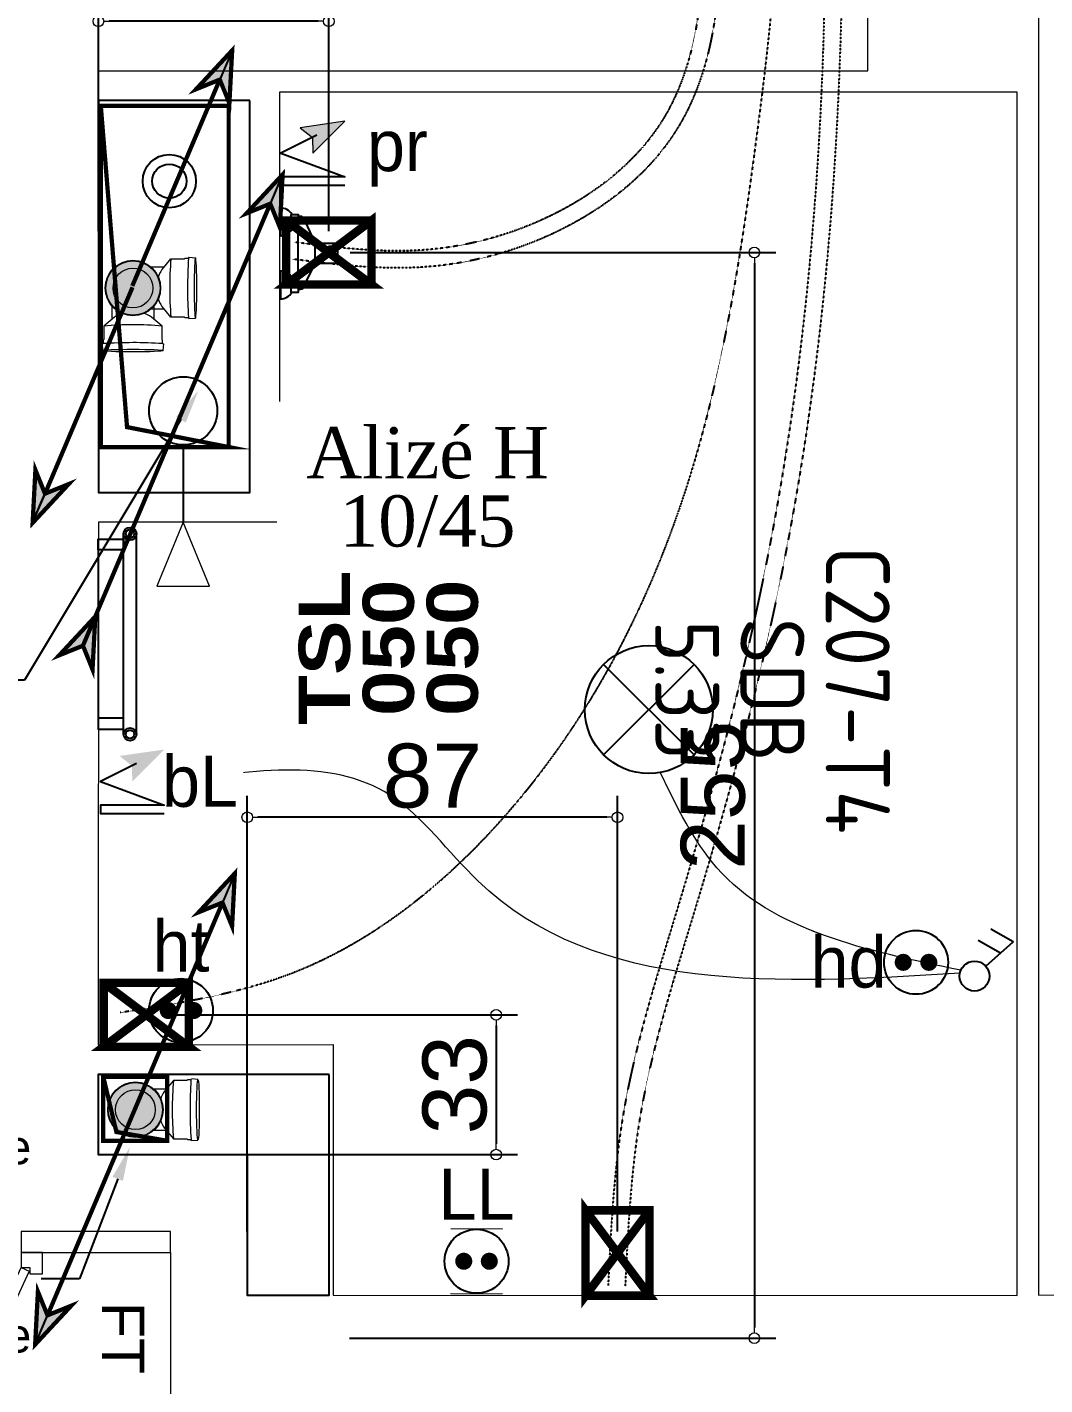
# Model space of a CAD drawing. Header units: millimetres. Extents: x 449410 to 506007, y -379864 to -318775.
# Drawn here: x 469263 to 471650, y -335463 to -332279 of the extents above; entities that cross this region are included whole.
import ezdxf
from ezdxf import colors
from ezdxf.entities.mleader import LeaderData, LeaderLine
from ezdxf.math import Vec2, Vec3

# ---------------------------------------------------------------- set-up
doc = ezdxf.new("R2010")
doc.units = ezdxf.units.MM
doc.set_wipeout_variables(frame=1)
doc.linetypes.add('prlm_ef', pattern=[0.165, 0.1, -0.065])
doc.linetypes.add('prlm_gaz', pattern=[36, 24, -3, 0, -3, 0, -3, 0, -3])
for name, color, linetype, lineweight in [('_GAZELEC-BOITE INCORPO', 36, 'Continuous', 18), ('_GAZELEC-RESERVATION', 1, 'Continuous', 18), ('_GAZELEC-RESERVATION 2', 132, 'Continuous', 18)]:
    doc.layers.add(name, color=color, linetype=linetype, lineweight=lineweight)
for name, color, linetype in [('_GAZELEC-EAU CHAUDE', 1, 'Continuous'), ('GAZ-EU FLECHE', 42, 'Continuous'), ('GAZ-FLECHE VMC', 93, 'Continuous'), ('prlm-CHAUFF', 30, 'Continuous'), ('prlm-CHAUFF-CONV', 20, 'Continuous'), ('prlm-EAU-CHU', 42, 'Continuous'), ('prlm-EAU-EF', 161, 'Continuous'), ('prlm-EAU-EUEV', 25, 'Continuous'), ('prlm-ELEC-CFO', 201, 'Continuous'), ('prlm-GAZ', 20, 'Continuous'), ('prlm-GT', 242, 'Continuous'), ('prlm-MOD', 64, 'Continuous'), ('prlm-TELECOM', 30, 'Continuous'), ('prlm-VMC', 93, 'Continuous')]:
    doc.layers.add(name, color=color, linetype=linetype)
doc.layers.add('prlm-xpoly', color=7, linetype='Continuous', plot=False)
doc.layers.add('prlm-ZEROPLOT', color=254, linetype='Continuous', plot=False)
doc.styles.add('Arial', font='arial.ttf')
doc.styles.add('Geneva', font='arial.ttf')
doc.styles.add('prlm-chauff-rad', font='ariblk.ttf', dxfattribs={"height": 12})
doc.styles.add('prlm-elec-cfo', font='comic.ttf', dxfattribs={"height": 12})
doc.styles.add('prlm-vmc', font='pala.ttf', dxfattribs={"height": 14})
doc.styles.add('prlm-xpoly', font='isocp.shx', dxfattribs={"height": 15})
doc.styles.get("Standard").update_dxf_attribs({"font": 'arial.ttf'})
doc.dimstyles.new('200', dxfattribs={"dimtxt": 150, "dimasz": 25, "dimexe": 50, "dimexo": 50, "dimgap": 20, "dimtad": 1, "dimdec": 0, "dimlfac": 0.1, "dimdsep": 46, "dimtxsty": 'Arial', "dimblk1": 'DOTBLANK', "dimblk2": 'DOTBLANK', "dimsah": 1, "dimcen": 25, "dimclrd": 5, "dimclre": 5, "dimadec": 0, "dimazin": 0, "dimtfac": 1, "dimtdec": 0, "dimtmove": 0, "dimatfit": 3, "dimldrblk": 'DOTBLANK', "dimfxl": 50, "dimtolj": 1, "dimtzin": 0, "dimarcsym": 0})

# ---------------------------------------------------------------- blocks, each defined once
blk = doc.blocks.new('xi.tsl-050-050')
at = {"layer": 'prlm-CHAUFF-CONV', "linetype": 'ByBlock', "lineweight": -2}
h = blk.add_hatch(color=0, dxfattribs=at)
edge = h.paths.add_edge_path()
edge.add_arc((-23.5, 7.5), 1.5, 0, 360)
edge = h.paths.add_edge_path(flags=17)
edge.add_arc((-23.5, 7.5), 1, 0, 360)
edge = h.paths.add_edge_path()
edge.add_arc((23.5, 7.5), 1.5, 0, 360)
edge = h.paths.add_edge_path(flags=17)
edge.add_arc((23.5, 7.5), 1, 0, 360)
at = {"layer": 'prlm-CHAUFF-CONV', "color": 0, "linetype": 'ByBlock', "lineweight": -2, "flags": 128}
for points in [[(23.5, 9), (-23.5, 9)], [(23.5, 6), (-23.5, 6)]]:
    blk.add_lwpolyline(points, dxfattribs=at)
at = {"layer": 'prlm-CHAUFF-CONV', "color": 0, "linetype": 'ByBlock', "lineweight": -2}
for points in [[(-19.73, 0), (-22.27, 0), (-22.27, 6), (-19.73, 6)], [(19.73, 0), (22.27, 0), (22.27, 6), (19.73, 6)]]:
    blk.add_lwpolyline(points, close=True, dxfattribs=at)
for centre, radius in [((-23.5, 7.5), 1.5), ((-23.5, 7.5), 1), ((23.5, 7.5), 1.5), ((23.5, 7.5), 1)]:
    blk.add_circle(centre, radius, dxfattribs=at)
at = {"layer": 'prlm-ZEROPLOT', "linetype": 'ByBlock', "lineweight": -2, "flags": 128}
blk.add_lwpolyline([(-21, 0), (21, 0)], dxfattribs=at)
blk = doc.blocks.new('xi.ft')
at = {"linetype": 'Continuous', "lineweight": 18}
for p, q in [((0, 0), (40, 0)), ((5, -30), (0, -30)), ((0, -30), (0, -35)), ((5, -33), (5, -30)), ((35, -33), (35, -30)), ((35, -30), (40, -30)), ((40, -35), (40, -30)), ((0, -35), (3.5, -35)), ((3.5, -35), (3.5, -33)), ((3.5, -33), (5, -33)), ((3.5, -35), (4.35, -33.19)), ((33.41, -48.95), (3.5, -35)), ((4.35, -33.19), (34.25, -47.13)), ((36.5, -33), (35, -33)), ((36.5, -35), (36.5, -33)), ((40, -35), (36.5, -35)), ((34.25, -47.13), (33.41, -48.95))]:
    blk.add_line(p, q, dxfattribs=at)
at = {"linetype": 'Continuous', "lineweight": 18, "flags": 128}
for points in [[(0, -35), (0, 0), (-5, 0), (-5, -35)], [(45, -35), (40, -35), (40, 0), (45, 0)]]:
    blk.add_lwpolyline(points, close=True, dxfattribs=at)
at = {"linetype": 'Continuous', "lineweight": 18}
blk.add_arc((3.5, -35), 33, 335, 0, dxfattribs=at)
at = {"insert": (19.99, -11.1), "char_height": 9.966, "width": 55.6525, "attachment_point": 5, "line_spacing_factor": 0.72537, "style": 'Geneva'}
blk.add_mtext('FT', dxfattribs=at)
blk = doc.blocks.new('xi.chu')
at = {"layer": 'prlm-EAU-EUEV', "linetype": 'ByBlock', "lineweight": 5}
blk.add_hatch(color=0, dxfattribs=at).paths.add_polyline_path([(6.5, 0, 1), (-6.5, 0, 1)])
at = {"layer": 'prlm-EAU-EUEV', "color": 0, "linetype": 'ByBlock', "lineweight": 5}
blk.add_circle((0, 0), 6.5, dxfattribs=at)
blk = doc.blocks.new('xi.cceu1')
at = {"layer": 'prlm-EAU-CHU', "color": 0, "lineweight": 13}
for p, q in [((-4.87, -7.27), (-4.87, -4.09)), ((4.87, -4.09), (4.87, -7.27)), ((-6.85, -8.92), (-6.85, -12.09)), ((-4.34, -6.83), (-6.84, -8.91)), ((6.84, -8.91), (4.34, -6.83)), ((6.85, -12.09), (6.85, -8.92)), ((-6.85, -12.09), (-6.97, -12.22)), ((-6.97, -12.22), (-6.97, -13.03)), ((6.97, -12.22), (6.85, -12.09)), ((6.97, -13.03), (6.97, -12.22)), ((-7.25, -13.12), (-6.97, -13.03)), ((-7.25, -13.12), (-7.11, -14.67)), ((6.94, -13.03), (7.25, -13.12)), ((7.11, -14.67), (7.25, -13.12))]:
    blk.add_line(p, q, dxfattribs=at)
for radius in [6.36, 4.67]:
    blk.add_circle((0, 0), radius, dxfattribs=at)
for centre, radius, start, end in [((-0.73, -11.68), 6.05, 106.1332, 126.5542), ((0.73, -11.68), 6.05, 53.4458, 73.8668), ((0, -87.18), 78.56, 84.9975, 95.0025), ((0.01, -119.65), 106.84, 86.281, 93.7477)]:
    blk.add_arc(centre, radius, start, end, dxfattribs=at)
blk.add_ellipse((0, -14.67), major_axis=(7.1, 0), ratio=0.043635, dxfattribs=at)
blk = doc.blocks.new('xi.be')
at = {"layer": 'prlm-VMC', "color": 0, "linetype": 'ByBlock', "lineweight": 5, "flags": 128}
blk.add_lwpolyline([(-6.17, -15), (6.17, -15), (0, 0)], close=True, dxfattribs=at)
at = {"layer": 'prlm-VMC', "color": 0, "linetype": 'ByBlock', "lineweight": 5}
blk.add_solid([(0, -1), (5.17, -14), (-5.17, -14), (0, -1)], dxfattribs=at)
blk = doc.blocks.new('xi.ventvert')
at = {"layer": 'prlm-CHAUFF', "ltscale": 50}
for radius in [6.25, 4]:
    blk.add_circle((0, 0), radius, dxfattribs=at)
blk = doc.blocks.new('xi.cceu2')
at = {"layer": 'prlm-EAU-CHU', "color": 0, "lineweight": 13}
for p, q in [((6.83, 4.34), (8.91, 6.84)), ((8.92, 6.85), (12.09, 6.85)), ((12.09, 6.85), (12.22, 6.97)), ((12.22, 6.97), (13.03, 6.97)), ((13.12, 7.25), (13.03, 6.97)), ((13.12, 7.25), (14.67, 7.11)), ((7.27, 4.87), (4.09, 4.87)), ((-4.87, -7.27), (-4.87, -4.09)), ((4.09, -4.87), (7.27, -4.87)), ((4.87, -4.09), (4.87, -7.27)), ((8.91, -6.84), (6.83, -4.34)), ((-6.85, -8.92), (-6.85, -12.09)), ((-4.34, -6.83), (-6.84, -8.91)), ((6.84, -8.91), (4.34, -6.83)), ((6.85, -12.09), (6.85, -8.92)), ((12.09, -6.85), (8.92, -6.85)), ((12.22, -6.97), (12.09, -6.85)), ((13.03, -6.97), (12.22, -6.97)), ((13.03, -6.94), (13.12, -7.25)), ((14.67, -7.11), (13.12, -7.25)), ((-6.85, -12.09), (-6.97, -12.22)), ((-6.97, -12.22), (-6.97, -13.03)), ((6.97, -12.22), (6.85, -12.09)), ((6.97, -13.03), (6.97, -12.22)), ((-7.25, -13.12), (-6.97, -13.03)), ((-7.25, -13.12), (-7.11, -14.67)), ((6.94, -13.03), (7.25, -13.12)), ((7.11, -14.67), (7.25, -13.12))]:
    blk.add_line(p, q, dxfattribs=at)
for radius in [6.36, 4.67]:
    blk.add_circle((0, 0), radius, dxfattribs=at)
for centre, radius, start, end in [((87.18, 0), 78.56, 174.9975, 185.0025), ((119.65, -0.01), 106.84, 176.2523, 183.719), ((11.68, 0.73), 6.05, 143.4458, 163.8668), ((11.68, -0.73), 6.05, 196.1332, 216.5542), ((-0.73, -11.68), 6.05, 106.1332, 126.5542), ((0.73, -11.68), 6.05, 53.4458, 73.8668), ((0, -87.18), 78.56, 84.9975, 95.0025), ((0.01, -119.65), 106.84, 86.281, 93.7477)]:
    blk.add_arc(centre, radius, start, end, dxfattribs=at)
at = {"layer": 'prlm-EAU-CHU', "color": 0, "lineweight": 13, "extrusion": (0, 0, -1)}
blk.add_ellipse((14.67, 0), major_axis=(0, -7.1), ratio=0.043635, dxfattribs=at)
at = {"layer": 'prlm-EAU-CHU', "color": 0, "lineweight": 13}
blk.add_ellipse((0, -14.67), major_axis=(7.1, 0), ratio=0.043635, dxfattribs=at)
blk = doc.blocks.new('xi.LLrob')
at = {"layer": 'prlm-EAU-EF', "color": 0}
blk.add_lwpolyline([(-6, 7.5), (6, 7.5), (-6, -7.5), (6, -7.5)], close=True, dxfattribs=at)
blk = doc.blocks.new('xi.LL')
at = {"color": 0, "lineweight": 5}
blk.add_wipeout([(-7.5, -7.5), (7.5, -7.5), (7.5, 7.5), (-7.5, 7.5)], dxfattribs=at).dxf.layer = 'prlm-ELEC-CFO'
at = {"layer": 'prlm-ELEC-CFO', "color": 0, "linetype": 'ByBlock', "lineweight": 5, "const_width": 2}
for points in [[(-4, 0, 1), (-2, 0, 1)], [(2, 0, 1), (4, 0, 1)]]:
    blk.add_lwpolyline(points, format="xyb", close=True, dxfattribs=at)
at = {"layer": 'prlm-ELEC-CFO', "color": 0, "linetype": 'ByBlock', "lineweight": -2}
blk.add_circle((0, 0), 7.5, dxfattribs=at)
blk = doc.blocks.new('xi.PCHT')
at = {"color": 0, "lineweight": 5}
blk.add_wipeout([(-7.5, -7.5), (7.5, -7.5), (7.5, 7.5), (-7.5, 7.5)], dxfattribs=at).dxf.layer = 'prlm-ELEC-CFO'
at = {"layer": 'prlm-ELEC-CFO', "color": 0, "linetype": 'ByBlock', "lineweight": 5, "const_width": 2}
for points in [[(-4, 0, 1), (-2, 0, 1)], [(2, 0, 1), (4, 0, 1)]]:
    blk.add_lwpolyline(points, format="xyb", close=True, dxfattribs=at)
at = {"layer": 'prlm-ELEC-CFO', "color": 0, "linetype": 'ByBlock', "lineweight": -2}
blk.add_circle((0, 0), 7.5, dxfattribs=at)
blk = doc.blocks.new('xi.PCHD')
at = {"color": 0, "lineweight": 5}
blk.add_wipeout([(-7.5, -7.5), (7.5, -7.5), (7.5, 7.5), (-7.5, 7.5)], dxfattribs=at).dxf.layer = 'prlm-ELEC-CFO'
at = {"layer": 'prlm-ELEC-CFO', "color": 0, "linetype": 'ByBlock', "lineweight": 5, "const_width": 2}
for points in [[(-4, 0, 1), (-2, 0, 1)], [(2, 0, 1), (4, 0, 1)]]:
    blk.add_lwpolyline(points, format="xyb", close=True, dxfattribs=at)
at = {"layer": 'prlm-ELEC-CFO', "color": 0, "linetype": 'ByBlock', "lineweight": -2}
blk.add_circle((0, 0), 7.5, dxfattribs=at)
blk = doc.blocks.new('xi.PR')
at = {"layer": 'prlm-ELEC-CFO', "lineweight": 5}
blk.add_hatch(color=0, dxfattribs=at).paths.add_polyline_path([(-3, 6), (-0.1, 3.7), (0, 0), (7.5, 7.5)])
at = {"layer": 'prlm-ELEC-CFO', "color": 0, "lineweight": 5, "flags": 128}
blk.add_lwpolyline([(-3, 6), (-0.1, 3.7), (0, 0), (7.5, 7.5)], close=True, dxfattribs=at)
at = {"layer": 'prlm-ELEC-CFO', "color": 0}
blk.add_lwpolyline([(0.95, 4.23), (-7.5, 0), (7.5, -5.5), (-7.5, -5.5), (-7.5, -7.5), (7.5, -7.5)], dxfattribs=at)
blk = doc.blocks.new('xi.DA')
at = {"layer": 'prlm-ELEC-CFO', "color": 0}
for points in [[(0.61, -1.67), (7.04, 4.05), (1.81, 7.01)], [(4.05, 1.39), (-1.17, 4.34)]]:
    blk.add_lwpolyline(points, dxfattribs=at)
blk.add_circle((-2, -4), 3.5, dxfattribs=at)
blk = doc.blocks.new('xi.PTCE')
at = {"layer": 'prlm-ELEC-CFO', "color": 0}
for points in [[(-10.61, 10.61), (10.61, -10.61)], [(10.61, 10.61), (-10.61, -10.61)]]:
    blk.add_lwpolyline(points, dxfattribs=at)
at = {"layer": 'prlm-ELEC-CFO', "color": 0, "linetype": 'ByBlock'}
blk.add_circle((0, 0), 15, dxfattribs=at)
blk = doc.blocks.new('xi.BL')
at = {"color": 0, "lineweight": 5}
blk.add_wipeout([(-7.5, -7.5), (7.5, -7.5), (7.5, 7.5), (-7.5, 7.5)], dxfattribs=at).dxf.layer = 'prlm-ELEC-CFO'
at = {"layer": 'prlm-ELEC-CFO', "lineweight": 5}
blk.add_hatch(color=0, dxfattribs=at).paths.add_polyline_path([(-3, 6), (-0.1, 3.7), (0, 0), (7.5, 7.5)])
at = {"layer": 'prlm-ELEC-CFO', "color": 0}
blk.add_lwpolyline([(0.95, 4.23), (-7.5, 0), (7.5, -5.5), (-7.5, -5.5), (-7.5, -7.5), (7.5, -7.5)], dxfattribs=at)
blk = doc.blocks.new('xi.dchrob')
at = {"layer": 'prlm-MOD', "color": 161}
for p, q in [((8.16, -2.3), (8.16, 2.3)), ((13.38, 1.16), (13.38, -1.16))]:
    blk.add_line(p, q, dxfattribs=at)
for points in [[(0, 10.66), (0, 4.16)], [(5.77, 7.56), (8.16, 2.38)], [(4.19, -5.66), (4.19, 5.66)], [(5.77, -7.26), (8.16, -2.37)], [(0, -4.16), (0, -10.66)]]:
    blk.add_lwpolyline(points, dxfattribs=at)
for points in [[(2.5, 9.16), (4.19, 9.16), (4.19, 5.66), (2.5, 5.66)], [(13.38, -2.37), (8.16, -2.37), (8.16, 2.38), (13.38, 2.38)], [(2.5, -5.66), (4.19, -5.66), (4.19, -9.16), (2.5, -9.16)]]:
    blk.add_lwpolyline(points, close=True, dxfattribs=at)
for centre, radius, start, end in [((0, 7.41), 3.25, 32.579, 90), ((4.65, 7.56), 1.13, 0, 114.0743), ((0, 7.41), 3.25, 270, 327.421), ((0, -7.41), 3.25, 32.579, 90), ((0, -7.41), 3.25, 270, 327.421), ((4.65, -7.26), 1.13, 245.9257, 360)]:
    blk.add_arc(centre, radius, start, end, dxfattribs=at)
blk = doc.blocks.new('FLECHE1')
h = blk.add_hatch(color=256)
h.dxf.hatch_style = 1
h.paths.add_polyline_path([(495907.1, -370439.6), (495913.6, -370315.5), (495936.1, -370371.1), (495991.7, -370348.6)])
for p, q in [((495907.1, -370439.6), (496141.3, -369887.2)), ((495913.6, -370315.5), (495907.1, -370439.6)), ((495913.6, -370315.5), (495907.1, -370439.6)), ((495936.1, -370371.1), (495913.6, -370315.5)), ((495936.1, -370371.1), (495913.6, -370315.5)), ((495991.7, -370348.6), (495907.1, -370439.6)), ((495907.1, -370439.6), (495991.7, -370348.6)), ((495936.1, -370371.1), (495991.7, -370348.6)), ((495991.7, -370348.6), (495936.1, -370371.1)), ((495907.1, -370439.6), (495936.1, -370371.1))]:
    blk.add_line(p, q)
at = {"const_width": 10}
for points in [[(495936.1, -370371.1), (496141.3, -369887.2)], [(495907.1, -370439.6), (495913.6, -370315.5), (495936.1, -370371.1), (495991.7, -370348.6), (495907.1, -370439.6)]]:
    blk.add_lwpolyline(points, dxfattribs=at)
blk = doc.blocks.new('FLECHE2')
h = blk.add_hatch(color=256)
h.dxf.hatch_style = 1
h.paths.add_polyline_path([(496271.9, -370023.3), (496278.4, -369899.2), (496300.9, -369954.8), (496356.5, -369932.3)])
at = {"const_width": 10}
for points in [[(496066.7, -370507.2), (496300.9, -369954.8), (496356.5, -369932.3), (496271.9, -370023.3), (496300.9, -369954.8), (496278.4, -369899.2), (496271.9, -370023.3), (496356.5, -369932.3), (496300.9, -369954.8), (496278.4, -369899.2), (496271.9, -370023.3)], [(496271.9, -370023.3), (496278.4, -369899.2), (496300.9, -369954.8), (496356.5, -369932.3), (496271.9, -370023.3)]]:
    blk.add_lwpolyline(points, dxfattribs=at)
blk = doc.blocks.new('_DOTBLANK')
at = {"color": 0, "linetype": 'ByBlock'}
blk.add_line((-0.5, 0), (-1, 0), dxfattribs=at)
blk.add_circle((0, 0), 0.5, dxfattribs=at)
blk = doc.blocks.new('*D159')
at = {"layer": '_GAZELEC-BOITE INCORPO', "color": 5, "lineweight": -2, "transparency": 16777216}
for p, q in [((469779.3, -335103.4), (469779.3, -334081.7)), ((470647.8, -335103.4), (470647.8, -334081.7)), ((470622.8, -334131.7), (469804.3, -334131.7))]:
    blk.add_line(p, q, dxfattribs=at)
at = {"layer": '_GAZELEC-BOITE INCORPO', "color": 5, "lineweight": -2, "transparency": 16777216, "xscale": 25, "yscale": 25, "zscale": 25, "rotation": 180}
blk.add_blockref('_DOTBLANK', (469779.3, -334131.7), dxfattribs=at)
at = {"layer": '_GAZELEC-BOITE INCORPO', "color": 5, "lineweight": -2, "transparency": 16777216, "xscale": 25, "yscale": 25, "zscale": 25}
blk.add_blockref('_DOTBLANK', (470647.8, -334131.7), dxfattribs=at)
at = {"layer": '_GAZELEC-BOITE INCORPO', "color": 0, "transparency": 16777216, "insert": (470213.6, -334035.1), "char_height": 150, "attachment_point": 5, "style": 'Arial'}
blk.add_mtext('\\A1;87', dxfattribs=at)
blk = doc.blocks.new('*D160')
at = {"layer": '_GAZELEC-BOITE INCORPO', "color": 5, "lineweight": -2, "transparency": 16777216}
for p, q in [((469592.3, -334594.9), (470413.1, -334594.9)), ((470363.1, -334619.9), (470363.1, -334897.7)), ((469592.3, -334922.7), (470413.1, -334922.7))]:
    blk.add_line(p, q, dxfattribs=at)
at = {"layer": '_GAZELEC-BOITE INCORPO', "color": 5, "lineweight": -2, "transparency": 16777216, "xscale": 25, "yscale": 25, "zscale": 25}
for p, rotation in [((470363.1, -334594.9), 90), ((470363.1, -334922.7), 270)]:
    blk.add_blockref('_DOTBLANK', p, dxfattribs=dict(at, rotation=rotation))
at = {"layer": '_GAZELEC-BOITE INCORPO', "color": 0, "transparency": 16777216, "insert": (470266.4, -334758.8), "char_height": 150, "attachment_point": 5, "rotation": 90, "style": 'Arial'}
blk.add_mtext('\\A1;33', dxfattribs=at)
blk = doc.blocks.new('*D161')
at = {"layer": '_GAZELEC-BOITE INCORPO', "color": 5, "lineweight": -2, "transparency": 16777216}
for p, q in [((470020.7, -332807.5), (471018.9, -332807.5)), ((470968.9, -332832.5), (470968.9, -335328.1)), ((470019.5, -335353.1), (471018.9, -335353.1))]:
    blk.add_line(p, q, dxfattribs=at)
at = {"layer": '_GAZELEC-BOITE INCORPO', "color": 5, "lineweight": -2, "transparency": 16777216, "xscale": 25, "yscale": 25, "zscale": 25}
for p, rotation in [((470968.9, -332807.5), 90), ((470968.9, -335353.1), 270)]:
    blk.add_blockref('_DOTBLANK', p, dxfattribs=dict(at, rotation=rotation))
at = {"layer": '_GAZELEC-BOITE INCORPO', "color": 0, "transparency": 16777216, "insert": (470872.3, -334080.3), "char_height": 150, "attachment_point": 5, "rotation": 90, "style": 'Arial'}
blk.add_mtext('\\A1;255', dxfattribs=at)
blk = doc.blocks.new('*D162')
at = {"layer": '_GAZELEC-BOITE INCORPO', "color": 5, "lineweight": -2, "transparency": 16777216}
for p, q in [((469430.1, -332757.5), (469430.1, -332215.3)), ((469970.7, -332757.5), (469970.7, -332215.3)), ((469945.7, -332265.3), (469455.1, -332265.3))]:
    blk.add_line(p, q, dxfattribs=at)
at = {"layer": '_GAZELEC-BOITE INCORPO', "color": 5, "lineweight": -2, "transparency": 16777216, "xscale": 25, "yscale": 25, "zscale": 25, "rotation": 180}
blk.add_blockref('_DOTBLANK', (469430.1, -332265.3), dxfattribs=at)
at = {"layer": '_GAZELEC-BOITE INCORPO', "color": 5, "lineweight": -2, "transparency": 16777216, "xscale": 25, "yscale": 25, "zscale": 25}
blk.add_blockref('_DOTBLANK', (469970.7, -332265.3), dxfattribs=at)
at = {"layer": '_GAZELEC-BOITE INCORPO', "color": 0, "transparency": 16777216, "insert": (469700.4, -332169), "char_height": 150, "attachment_point": 5, "style": 'Arial'}
blk.add_mtext('\\A1;54', dxfattribs=at)

msp = doc.modelspace()

# ---------------------------------------------------------------- linework, layer by layer
at = {"layer": '_GAZELEC-BOITE INCORPO', "const_width": 20}
for points in [[(470070.699, -332782.45), (470070.695, -332732.45), (469870.702, -332732.465), (469870.707, -332882.465), (470070.707, -332882.45), (470070.695, -332732.45), (469870.707, -332882.465), (470070.707, -332882.443), (469870.702, -332732.465)], [(470672.838, -335253.353), (470722.838, -335253.346), (470722.81, -335053.352), (470572.81, -335053.367), (470572.838, -335253.367), (470722.838, -335253.346), (470572.81, -335053.367), (470572.844, -335253.367), (470722.81, -335053.352)]]:
    msp.add_lwpolyline(points, dxfattribs=at)
at = {"layer": '_GAZELEC-RESERVATION 2', "const_width": 10}
for points in [[(469435.757, -332963.588), (469435.757, -333263.588), (469735.757, -333263.588), (469735.757, -332463.588), (469435.757, -332463.588), (469435.757, -333263.588), (469735.757, -333263.588), (469497.332, -333216.825), (469435.757, -332463.588)], [(469591.623, -334740.306), (469516.623, -334740.306), (469441.623, -334740.306), (469441.623, -334890.306), (469591.623, -334890.306), (469591.623, -334740.306), (469441.623, -334740.306), (469472.369, -334869.697), (469591.623, -334890.306)]]:
    msp.add_lwpolyline(points, dxfattribs=at)
at = {"layer": 'prlm-GT'}
for points in [[(469785.088, -332451.225), (469430.146, -332451.225), (469430.146, -333370.055), (469785.088, -333370.055)], [(469971.285, -334734.611), (469429.278, -334734.614), (469429.278, -334922.691), (469779.288, -334922.691), (469779.288, -335252.695), (469971.285, -335252.696)]]:
    msp.add_lwpolyline(points, close=True, dxfattribs=at)
at = {"layer": 'prlm-VMC', "ltscale": 50}
msp.add_lwpolyline([(469629.121, -333258.594), (469629.12, -333440.043)], dxfattribs=at)
at = {"layer": 'prlm-VMC'}
msp.add_circle((469629.121, -333178.594), 80, dxfattribs=at)
at = {"layer": 'prlm-xpoly', "lineweight": 0}
for points in [[(471235, -332381.134), (471235.153, -331711.413), (471635.15, -331711.189), (471635.415, -335252.696), (472835.091, -335251.699), (472834.767, -330082.912), (472080.202, -330082.959), (472079.477, -328215.011), (470873.221, -328215.086), (470873.078, -330086.253), (469429.279, -330086.252), (469430.728, -332381.247)], [(469855.087, -332431.22), (469855.15, -333440.028), (469430.151, -333440.055), (469429.279, -334665.016), (469980.777, -334664.61), (469980.814, -335252.696), (471585.415, -335253.352), (471585.366, -332431.111)]]:
    msp.add_lwpolyline(points, close=True, dxfattribs=at)

# ---------------------------------------------------------------- block references
at = {"layer": 'GAZ-EU FLECHE', "rotation": 180}
msp.add_blockref('FLECHE1', (965651.011, -702773.08), dxfattribs=at)
at = {"layer": 'GAZ-EU FLECHE'}
for p in [(-26631.206, 36998.171), (-26625.34, 35071.453)]:
    msp.add_blockref('FLECHE1', p, dxfattribs=at)
at = {"layer": 'GAZ-FLECHE VMC', "rotation": 180}
msp.add_blockref('FLECHE2', (965694.783, -703684.161), dxfattribs=at)
at = {"layer": 'prlm-CHAUFF', "ltscale": 50, "xscale": 10, "yscale": 10, "zscale": 10}
msp.add_blockref('xi.ventvert', (469596.52, -332640.001), dxfattribs=at)
at = {"layer": 'prlm-CHAUFF-CONV', "xscale": 10, "yscale": 10, "zscale": 10, "rotation": 269.9999933319544}
msp.add_blockref('xi.tsl-050-050', (469429.279, -333702.115), dxfattribs=at)
at = {"layer": 'prlm-EAU-CHU', "xscale": 10, "yscale": 10, "zscale": 10}
msp.add_blockref('xi.cceu2', (469511.114, -332890.671), dxfattribs=at)
at = {"layer": 'prlm-EAU-CHU', "xscale": 10, "yscale": 10, "zscale": 10, "rotation": 90.00000000000034}
msp.add_blockref('xi.cceu1', (469516.981, -334817.389), dxfattribs=at)
at = {"layer": 'prlm-EAU-EF', "xscale": 10, "yscale": 10, "zscale": 10}
msp.add_blockref('xi.LLrob', (470317.148, -335172.833), dxfattribs=at)
at = {"layer": 'prlm-EAU-EUEV', "xscale": 10, "yscale": 10, "zscale": 10, "rotation": 89.9999999999998}
msp.add_blockref('xi.chu', (469511.114, -332890.671), dxfattribs=at)
at = {"layer": 'prlm-EAU-EUEV', "ltscale": 50, "xscale": 10, "yscale": 10, "zscale": 10}
msp.add_blockref('xi.chu', (469516.981, -334817.389), dxfattribs=at)
at = {"layer": 'prlm-ELEC-CFO', "xscale": 10, "yscale": 10, "zscale": 10}
for name, p in [('xi.PR', (469933.269, -332574.734)), ('xi.PTCE', (470721.408, -333879.261))]:
    msp.add_blockref(name, p, dxfattribs=at)
at = {"layer": 'prlm-MOD', "xscale": 10, "yscale": 10, "zscale": 10}
msp.add_blockref('xi.dchrob', (469856.928, -332809.527), dxfattribs=at)
at = {"layer": 'prlm-TELECOM', "xscale": 10, "yscale": 10, "zscale": 10}
for rotation in [269.9999999999059, 269.9999999999058, 269.9999999999058]:
    msp.add_blockref('xi.ft', (469599.305, -335152.682), dxfattribs=dict(at, rotation=rotation))
at = {"layer": 'prlm-VMC', "ltscale": 50, "xscale": 10, "yscale": 10, "zscale": 10, "rotation": 359.9999933324788}
msp.add_blockref('xi.be', (469629.12, -333440.043), dxfattribs=at)

# ---------------------------------------------------------------- texts
at = {"layer": 'prlm-xpoly', "lineweight": 20, "insert": (471011.204, -333833.389), "char_height": 150, "attachment_point": 5, "rotation": 269.999993, "line_spacing_factor": 0.8, "style": 'prlm-xpoly'}
msp.add_mtext('C207-T4\\PSDB\\P5.33', dxfattribs=at)

# ---------------------------------------------------------------- dimensions: what is measured, and where the dimension line sits
at = {"layer": '_GAZELEC-BOITE INCORPO'}
dim = msp.add_linear_dim(base=(469430.146, -332265.326), p1=(469970.701, -332807.457), p2=(469430.146, -332807.457), dimstyle='200', dxfattribs=at)
dim.commit()
dim.dimension.update_dxf_attribs({"geometry": '*D162', "text_midpoint": (469700.424, -332169.047)})

# ---------------------------------------------------------------- next in the draw order: texts
at = {"layer": 'prlm-CHAUFF-CONV', "lineweight": 20, "insert": (470111.044, -333734.326), "char_height": 120, "width": 328.23602, "attachment_point": 5, "rotation": 89.999993, "line_spacing_factor": 0.75, "style": 'prlm-chauff-rad', "bg_fill": 3, "box_fill_scale": 1.1, "bg_fill_color": 256, "bg_fill_transparency": 0}
msp.add_mtext('TSL\\P050\\P050', dxfattribs=at)
at = {"layer": 'prlm-EAU-EF', "lineweight": 20, "insert": (470317.213, -335015.37), "char_height": 120, "attachment_point": 5, "line_spacing_factor": 0.8, "style": 'prlm-elec-cfo', "bg_fill": 3, "box_fill_scale": 1.1, "bg_fill_color": 256, "bg_fill_transparency": 0}
msp.add_mtext('LL', dxfattribs=at)
at = {"layer": 'prlm-ELEC-CFO', "lineweight": 20, "char_height": 120, "attachment_point": 5, "line_spacing_factor": 0.8, "style": 'prlm-elec-cfo', "bg_fill": 3, "box_fill_scale": 1.1, "bg_fill_color": 256, "bg_fill_transparency": 0}
for s, insert in [('pr', (470131.338, -332574.734)), ('ht', (469623.795, -334434.112)), ('hd', (471189.752, -334471.889))]:
    msp.add_mtext(s, dxfattribs=dict(at, insert=insert))

# ---------------------------------------------------------------- next in the draw order: linework, layer by layer
at = {"layer": '_GAZELEC-EAU CHAUDE', "linetype": 'prlm_ef'}
msp.add_open_spline([(470047.695, -328447.996), (470046.125, -328501.597), (470044.564, -328554.967), (470043.307, -328660.968), (470043.612, -328713.598), (470046.21, -328777.054), (470046.761, -328788.368), (470047.98, -328809.65), (470048.628, -328819.629), (470050.075, -328839.574), (470050.874, -328849.538), (470053.49, -328879.404), (470055.527, -328899.281), (470062.48, -328958.814), (470068.237, -328998.376), (470090.169, -329126.109), (470110.422, -329213.84), (470158.747, -329388.518), (470186.819, -329475.464), (470248.371, -329648.865), (470281.85, -329735.318), (470351.768, -329908.026), (470388.206, -329994.28), (470461.568, -330166.903), (470498.493, -330253.272), (470570.338, -330426.462), (470605.258, -330513.282), (470670.581, -330687.735), (470700.985, -330775.367), (470737.342, -330894.734), (470746.388, -330925.952), (470761.531, -330981.395), (470767.83, -331005.588), (470777.888, -331046.391), (470781.82, -331062.973), (470789.987, -331098.921), (470794.162, -331118.283), (470802.098, -331157.048), (470805.862, -331176.455), (470816.586, -331234.768), (470822.98, -331273.767), (470840.767, -331394.56), (470850.077, -331476.969), (470865.635, -331644.545), (470871.883, -331729.712), (470878.248, -331824.062), (470878.732, -331831.278), (470879.691, -331845.754), (470880.166, -331853.011), (470881.568, -331874.832), (470882.47, -331889.447), (470884.992, -331933.439), (470886.429, -331962.961), (470888.695, -332033.076), (470889.104, -332073.711), (470886.867, -332154.441), (470884.221, -332194.538), (470875.556, -332265.331), (470870.344, -332296.26), (470856.464, -332356.947), (470847.795, -332386.706), (470828.372, -332438.955), (470818.352, -332461.73), (470801.796, -332493.391), (470796.508, -332502.827), (470785.467, -332521.191), (470779.728, -332530.127), (470768.417, -332546.594), (470762.927, -332554.143), (470751.547, -332568.969), (470745.655, -332576.247), (470727.413, -332597.675), (470714.494, -332611.416), (470677.973, -332646.878), (470653.14, -332667.576), (470600.51, -332705.73), (470572.713, -332723.187), (470514.927, -332754.748), (470484.937, -332768.853), (470423.513, -332793.568), (470392.078, -332804.178), (470328.492, -332821.73), (470296.342, -332828.673), (470252.751, -332835.462), (470241.309, -332836.998), (470224.069, -332838.939), (470218.259, -332839.528), (470206.67, -332840.577), (470200.888, -332841.037), (470183.584, -332842.238), (470172.099, -332842.797), (470137.801, -332843.831), (470115.144, -332843.663), (470060.317, -332841.698), (470028.357, -332839.216), (469965.116, -332832.878), (469933.835, -332829.022), (469896.84, -332824.329), (469890.872, -332823.568), (469884.913, -332822.807)], degree=3, knots=[0, 0, 0, 0, 160.12445809, 160.12445809, 320.24891617, 320.24891617, 355.08291642, 355.08291642, 385.92230895, 385.92230895, 416.76170149, 416.76170149, 478.44048656, 478.44048656, 601.79805671, 601.79805671, 877.84965761, 877.84965761, 1153.9012585, 1153.9012585, 1429.9528594, 1429.9528594, 1706.00446029, 1706.00446029, 1982.05606118, 1982.05606118, 2258.10766208, 2258.10766208, 2534.15926297, 2534.15926297, 2631.60835666, 2631.60835666, 2706.78194851, 2706.78194851, 2758.12173309, 2758.12173309, 2817.90673391, 2817.90673391, 2877.69173474, 2877.69173474, 2997.26173639, 2997.26173639, 3246.27864687, 3246.27864687, 3495.29555736, 3495.29555736, 3515.8711878, 3515.8711878, 3536.44681824, 3536.44681824, 3577.59807911, 3577.59807911, 3659.90060087, 3659.90060087, 3772.74470374, 3772.74470374, 3885.5888066, 3885.5888066, 3975.13713366, 3975.13713366, 4064.68546071, 4064.68546071, 4136.78110831, 4136.78110831, 4167.97718, 4167.97718, 4198.4147089, 4198.4147089, 4225.0052009, 4225.0052009, 4251.59569291, 4251.59569291, 4304.77667693, 4304.77667693, 4394.59387756, 4394.59387756, 4484.4110782, 4484.4110782, 4574.22827883, 4574.22827883, 4664.04547947, 4664.04547947, 4753.8626801, 4753.8626801, 4785.83069364, 4785.83069364, 4802.09818589, 4802.09818589, 4818.36567814, 4818.36567814, 4850.90066264, 4850.90066264, 4915.97063165, 4915.97063165, 5009.72395739, 5009.72395739, 5103.47728313, 5103.47728313, 5121.54652749, 5121.54652749, 5121.54652749, 5121.54652749], dxfattribs=at)
at = {"layer": 'prlm-EAU-EF', "linetype": 'prlm_ef'}
msp.add_spline([(470007.712, -328446.825), (470007.712, -328806.04), (470747.633, -331093.066), (470838.241, -331825.321), (470739.98, -332517.343), (470219.285, -332799.2), (469889.975, -332783.129)], degree=3, dxfattribs=at)

# ---------------------------------------------------------------- next in the draw order: block references
at = {"layer": 'prlm-ELEC-CFO', "xscale": 10, "yscale": 10, "zscale": 10}
for name, p in [('xi.PCHD', (471348.073, -334471.886)), ('xi.PCHT', (469623.906, -334584.873))]:
    msp.add_blockref(name, p, dxfattribs=at)

# ---------------------------------------------------------------- next in the draw order: texts
at = {"layer": 'prlm-ELEC-CFO', "lineweight": 20, "insert": (470317.213, -335015.37), "char_height": 120, "attachment_point": 5, "line_spacing_factor": 0.8, "style": 'prlm-elec-cfo', "bg_fill": 3, "box_fill_scale": 1.1, "bg_fill_color": 256, "bg_fill_transparency": 0}
msp.add_mtext('LL', dxfattribs=at)
at = {"layer": 'prlm-VMC', "ltscale": 25, "insert": (470202.234, -333357.748), "char_height": 120, "width": 586.14744, "attachment_point": 5, "line_spacing_factor": 0.8, "style": 'prlm-vmc', "bg_fill": 2}
msp.add_mtext('Alizé H 10/45', dxfattribs=at)

# ---------------------------------------------------------------- next in the draw order: linework, layer by layer
at = {"layer": '_GAZELEC-BOITE INCORPO', "const_width": 20}
msp.add_lwpolyline([(469642.293, -334569.873), (469642.289, -334519.873), (469442.295, -334519.888), (469442.301, -334669.888), (469642.301, -334669.873), (469642.289, -334519.873), (469442.301, -334669.888), (469642.301, -334669.866), (469442.295, -334519.888)], dxfattribs=at)
at = {"layer": 'prlm-ELEC-CFO', "lineweight": 13}
for points in [[(471451.026, -334497.516), (470320.549, -334280.899), (470114.011, -334079.632), (469584.718, -334054.341)], [(471453.136, -334490.539), (470880.785, -334249.934), (470748.188, -334026.851)]]:
    msp.add_spline(points, degree=3, dxfattribs=at)

# ---------------------------------------------------------------- next in the draw order: block references
at = {"layer": 'GAZ-EU FLECHE', "rotation": 180}
msp.add_blockref('FLECHE1', (965657.282, -704702.894), dxfattribs=at)
at = {"layer": 'GAZ-FLECHE VMC', "rotation": 180}
msp.add_blockref('FLECHE1', (965769.422, -703064.098), dxfattribs=at)
at = {"layer": 'prlm-ELEC-CFO', "xscale": 10, "yscale": 10, "zscale": 10}
for name, p in [('xi.DA', (471505.401, -334464.103)), ('xi.LL', (470317.148, -335172.833))]:
    msp.add_blockref(name, p, dxfattribs=at)

# ---------------------------------------------------------------- next in the draw order: dimensions: what is measured, and where the dimension line sits
at = {"layer": '_GAZELEC-BOITE INCORPO'}
dim = msp.add_linear_dim(base=(470363.063, -334922.691), p1=(469542.295, -334594.88), p2=(469542.295, -334922.691), angle=90, dimstyle='200', dxfattribs=at)
dim.commit()
dim.dimension.update_dxf_attribs({"geometry": '*D160', "text_midpoint": (470266.426, -334758.786)})

# ---------------------------------------------------------------- next in the draw order: leaders
at = {"layer": '_GAZELEC-RESERVATION', "color": 6}
ml = msp.add_multileader_mtext('Standard', dxfattribs=at)
ml.set_content('résa n°19\\P200x200 en dalle haute', color=6)
ml.set_leader_properties()
ml.build(insert=Vec2(0, 0))
ml.multileader.update_dxf_attribs({"has_text_frame": 1, "arrow_head_size": 80, "scale": 20})
ctx = ml.context
ctx.base_point, ctx.scale, ctx.char_height, ctx.arrow_head_size, ctx.landing_gap_size, ctx.plane_origin = Vec3(468070.845, -334772.781), 20, 80, 80, 40, Vec3(462522.445, -334574.404)
notes = []
notes.append((ctx, [(1, (1, 1, 0), (467981, -334772.781), (1, 0), 89.845, [(0, [(467650.932, -334287.367)], 0, [])])]))
ctx.mtext.insert, ctx.mtext.width, ctx.mtext.flow_direction = Vec3(468110.845, -334732.099), 1568.85041, 5
for ctx, leaders in notes:
    for number, flags, end, landing, length, lines in leaders:
        leader = LeaderData()
        leader.index, (leader.has_last_leader_line, leader.has_dogleg_vector, leader.attachment_direction) = number, flags
        leader.last_leader_point, leader.dogleg_vector, leader.dogleg_length = Vec3(end), Vec3(landing), length
        for number, points, colour, breaks in lines:
            line = LeaderLine()
            line.index, line.vertices, line.color, line.breaks = number, Vec3.list(points), colors.encode_raw_color(colour), breaks
            leader.lines.append(line)
        ctx.leaders.append(leader)

# ---------------------------------------------------------------- next in the draw order: linework, layer by layer
at = {"layer": '_GAZELEC-EAU CHAUDE', "linetype": 'prlm_ef'}
msp.add_open_spline([(470115.228, -328460.028), (470114.383, -328503.228), (470113.545, -328546.175), (470113.516, -328631.241), (470114.325, -328673.36), (470117.541, -328728.65), (470118.516, -328742.335), (470120.773, -328768.412), (470122.022, -328780.817), (470124.199, -328799.481), (470124.987, -328805.785), (470126.668, -328818.385), (470127.56, -328824.677), (470130.388, -328843.533), (470132.475, -328856.076), (470139.317, -328893.628), (470144.65, -328918.559), (470163.406, -328995.783), (470179.242, -329047.767), (470215.743, -329151.127), (470236.407, -329202.502), (470281.118, -329304.812), (470305.164, -329355.746), (470355.16, -329457.349), (470381.11, -329508.017), (470418.154, -329579.746), (470429.082, -329600.834), (470448.92, -329639.187), (470457.836, -329656.453), (470475.58, -329690.991), (470484.4, -329708.247), (470510.716, -329759.986), (470528.066, -329794.439), (470579.6, -329897.735), (470613.267, -329966.514), (470712.718, -330173.056), (470776.955, -330311.022), (470846.7, -330464.056), (470852.881, -330477.642), (470865.231, -330504.867), (470871.398, -330518.503), (470889.845, -330559.489), (470902.072, -330586.914), (470938.29, -330669.53), (470961.823, -330725.061), (471011.83, -330851.042), (471037.603, -330921.798), (471066.684, -331014.587), (471072.979, -331035.651), (471084.12, -331075.047), (471089.046, -331093.355), (471096.382, -331122.207), (471098.962, -331132.704), (471103.952, -331153.723), (471106.363, -331164.248), (471113.355, -331195.867), (471117.693, -331217.005), (471129.805, -331280.573), (471136.676, -331323.158), (471154.622, -331454.304), (471162.34, -331543.36), (471172.152, -331721.849), (471174.246, -331811.284), (471175.271, -331922.494), (471175.4, -331944.508), (471175.528, -331988.535), (471175.524, -332010.543), (471175.305, -332076.554), (471174.881, -332120.54), (471172.733, -332252.421), (471170.131, -332340.239), (471158.46, -332603.263), (471145.527, -332778.039), (471120.463, -333007.032), (471113.818, -333062.057), (471091.953, -333226.827), (471074.805, -333336.272), (471048.456, -333480.085), (471041.782, -333514.891), (471020.873, -333619.152), (471005.753, -333688.407), (470973.491, -333826.47), (470956.349, -333895.279), (470927.024, -334007.153), (470915.35, -334050.332), (470879.448, -334179.668), (470854.338, -334265.623), (470820.84, -334376.308), (470813.234, -334401.18), (470798.104, -334450.83), (470790.579, -334475.61), (470768.421, -334549.865), (470754.206, -334599.256), (470728.443, -334698.073), (470716.896, -334747.499), (470705.623, -334806.583), (470703.886, -334816.097), (470700.881, -334833.376), (470699.588, -334841.136), (470697.107, -334856.691), (470695.919, -334864.483), (470692.501, -334887.904), (470690.418, -334903.576), (470684.684, -334950.752), (470681.545, -334982.416), (470674.336, -335068.64), (470671.181, -335123.537), (470667.458, -335196.473), (470666.587, -335214.221), (470665.716, -335231.997)], degree=3, knots=[0, 0, 0, 0, 128.53693836, 128.53693836, 257.07387673, 257.07387673, 299.6095884, 299.6095884, 338.54015707, 338.54015707, 358.47772115, 358.47772115, 378.41528522, 378.41528522, 418.29041337, 418.29041337, 498.04066967, 498.04066967, 666.22152969, 666.22152969, 834.40238971, 834.40238971, 1002.58324974, 1002.58324974, 1170.76410976, 1170.76410976, 1240.82396204, 1240.82396204, 1298.17063, 1298.17063, 1355.51729797, 1355.51729797, 1470.21063391, 1470.21063391, 1699.59730578, 1699.59730578, 2158.37064952, 2158.37064952, 2203.02073496, 2203.02073496, 2247.67082039, 2247.67082039, 2336.97099127, 2336.97099127, 2515.57133302, 2515.57133302, 2738.15467138, 2738.15467138, 2803.16249118, 2803.16249118, 2859.19166543, 2859.19166543, 2891.11232529, 2891.11232529, 2923.03298514, 2923.03298514, 2986.87430485, 2986.87430485, 3114.55694427, 3114.55694427, 3378.70141482, 3378.70141482, 3642.84588538, 3642.84588538, 3708.11448041, 3708.11448041, 3773.38307545, 3773.38307545, 3903.92026552, 3903.92026552, 4164.99464566, 4164.99464566, 4687.14340594, 4687.14340594, 4852.64924866, 4852.64924866, 5183.6609341, 5183.6609341, 5289.55341904, 5289.55341904, 5501.33838891, 5501.33838891, 5713.12335879, 5713.12335879, 5846.62188002, 5846.62188002, 6113.61892249, 6113.61892249, 6191.24024484, 6191.24024484, 6268.86156719, 6268.86156719, 6424.10421189, 6424.10421189, 6579.34685659, 6579.34685659, 6609.12558199, 6609.12558199, 6633.38687126, 6633.38687126, 6657.64816054, 6657.64816054, 6706.17073909, 6706.17073909, 6803.2158962, 6803.2158962, 6968.96429549, 6968.96429549, 7022.14004201, 7022.14004201, 7022.14004201, 7022.14004201], dxfattribs=at)
at = {"layer": 'prlm-EAU-EF', "linetype": 'prlm_ef'}
msp.add_spline([(470075.236, -328459.245), (470084.688, -328805.763), (470429.837, -329689.488), (470811.919, -330484.207), (471057.857, -331133.158), (471135.31, -331932.398), (470994.801, -333545.724), (470789.531, -334341.67), (470660.943, -334829.779), (470625.764, -335230.039)], degree=3, dxfattribs=at)

# ---------------------------------------------------------------- next in the draw order: texts
at = {"layer": 'prlm-ELEC-CFO', "lineweight": 20, "insert": (469668.546, -334048.056), "char_height": 120, "attachment_point": 5, "line_spacing_factor": 0.8, "style": 'prlm-elec-cfo', "bg_fill": 3, "box_fill_scale": 1.1, "bg_fill_color": 256, "bg_fill_transparency": 0}
msp.add_mtext('bL', dxfattribs=at)

# ---------------------------------------------------------------- next in the draw order: dimensions: what is measured, and where the dimension line sits
at = {"layer": '_GAZELEC-BOITE INCORPO'}
dim = msp.add_linear_dim(base=(470968.91, -335353.091), p1=(469970.701, -332807.457), p2=(469969.46, -335353.091), angle=90, dimstyle='200', dxfattribs=at)
dim.commit()
dim.dimension.update_dxf_attribs({"geometry": '*D161', "text_midpoint": (470872.325, -334080.274)})

# ---------------------------------------------------------------- next in the draw order: leaders
at = {"layer": '_GAZELEC-RESERVATION', "color": 6}
ml = msp.add_multileader_mtext('Standard', dxfattribs=at)
ml.set_content('résa n°17\\P300x500 en dalle haute', color=6)
ml.set_leader_properties()
ml.build(insert=Vec2(0, 0))
ml.multileader.update_dxf_attribs({"has_text_frame": 1, "arrow_head_size": 80, "scale": 20})
ctx = ml.context
ctx.base_point, ctx.scale, ctx.char_height, ctx.arrow_head_size, ctx.landing_gap_size, ctx.plane_origin = Vec3(465043.747, -335214.172), 20, 80, 80, 40, Vec3(459502.823, -335015.795)
notes = []
notes.append((ctx, [(0, (1, 1, 0), (466366.334, -335214.172), (-1, 0), 89.845, [(0, [(466774.79, -334534.595)], 0, [])])]))
ctx.mtext.insert, ctx.mtext.width, ctx.mtext.flow_direction = Vec3(465083.747, -335173.463), 1568.85041, 5
ml = msp.add_multileader_mtext('Standard', dxfattribs=at)
ml.set_content('résa n°18\\P150x150 en dalle haute', color=6)
ml.set_leader_properties()
ml.build(insert=Vec2(0, 0))
ml.multileader.update_dxf_attribs({"has_text_frame": 1, "arrow_head_size": 80, "scale": 20})
ctx = ml.context
ctx.base_point, ctx.scale, ctx.char_height, ctx.arrow_head_size, ctx.landing_gap_size, ctx.plane_origin = Vec3(468070.845, -335214.172), 20, 80, 80, 40, Vec3(462522.445, -335015.795)
notes.append((ctx, [(0, (1, 1, 0), (469385.956, -335214.172), (-1, 0), 89.845, [(0, [(469503.932, -334904.956)], 0, [])])]))
ctx.mtext.insert, ctx.mtext.width, ctx.mtext.flow_direction = Vec3(468110.845, -335173.49), 1568.85041, 5
for ctx, leaders in notes:
    for number, flags, end, landing, length, lines in leaders:
        leader = LeaderData()
        leader.index, (leader.has_last_leader_line, leader.has_dogleg_vector, leader.attachment_direction) = number, flags
        leader.last_leader_point, leader.dogleg_vector, leader.dogleg_length = Vec3(end), Vec3(landing), length
        for number, points, colour, breaks in lines:
            line = LeaderLine()
            line.index, line.vertices, line.color, line.breaks = number, Vec3.list(points), colors.encode_raw_color(colour), breaks
            leader.lines.append(line)
        ctx.leaders.append(leader)

# ---------------------------------------------------------------- next in the draw order: block references
at = {"layer": 'prlm-ELEC-CFO', "xscale": 10, "yscale": 10, "zscale": 10}
msp.add_blockref('xi.BL', (469509.718, -334047.943), dxfattribs=at)

# ---------------------------------------------------------------- next in the draw order: dimensions: what is measured, and where the dimension line sits
at = {"layer": '_GAZELEC-BOITE INCORPO'}
dim = msp.add_linear_dim(base=(469779.288, -334131.723), p1=(470647.826, -335153.36), p2=(469779.288, -335153.36), dimstyle='200', dxfattribs=at)
dim.commit()
dim.dimension.update_dxf_attribs({"geometry": '*D159', "text_midpoint": (470213.557, -334035.137)})

# ---------------------------------------------------------------- next in the draw order: linework, layer by layer
at = {"layer": 'prlm-EAU-EF', "linetype": 'prlm_ef'}
for points in [[(469527.667, -337291.356), (469241.507, -337256.241), (468917.079, -337169.53), (468437.129, -336713.837), (468370.546, -336336.805), (468537.275, -335643.842), (468680.746, -334337.694), (468680.746, -332388.872), (468680.746, -331783.149), (468680.746, -329848.335), (468680.746, -328628.302), (468554.979, -328280.598), (468214.741, -328140.308), (467817.542, -328121.753)], [(469512.953, -337271.644), (469282.069, -337221.851), (468601.776, -336874.418), (468450.207, -336502), (468616.346, -335804.345), (468818.379, -334791.522), (468843.993, -334253.936), (468843.993, -332720.155), (468843.993, -331781.267), (468843.993, -331416.143), (469596.895, -330214.369), (469996.079, -328963.715), (469996.079, -328444.252)], [(470059.44, -328442.895), (470068.977, -328802.206), (470722.563, -330519.207), (471025.388, -331917.491), (470971.896, -332550.758), (470809.442, -333357.702), (470394.702, -334116.003), (469885.165, -334497.296), (469481.452, -334589.822)], [(467301.075, -334090.614), (467331.191, -333778.116), (468116.701, -333419.424), (468506.527, -334144.672), (468358.398, -335101.121), (468358.398, -335753.375), (468358.398, -336658.613), (468876.988, -337215.644), (469542.204, -337308.615)]]:
    msp.add_spline(points, degree=3, dxfattribs=at)
at = {"layer": 'prlm-GAZ', "linetype": 'prlm_gaz', "ltscale": 0.8}
for points in [[(469572.537, -336880.319), (469230.289, -336858.252), (468586.051, -336335.68), (468586.051, -335759.814), (468634.952, -335492.143), (468708.723, -334828.883), (468725.938, -334541.323), (468725.938, -334107.697), (468725.938, -333384.542), (468725.938, -332472.583), (468725.938, -331721.969), (468725.938, -330840.972), (468725.938, -330322.109), (468748.049, -329782.153), (468762.327, -329505.843), (468762.327, -328966.446), (468717.082, -328516.852), (468629.333, -328294.253), (468530.24, -328195.16), (468241.265, -328095.776), (467830.69, -328072.668)], [(469565.067, -336867.343), (469340.842, -336841.919), (468874.739, -336604.365), (468653.406, -336244.433), (468653.406, -336042.784), (468741.419, -335639.392), (468825.623, -335209.195), (468899.583, -334586.906), (468899.583, -333255.935), (468899.583, -331839.995), (468899.583, -331485.428), (468957.868, -331207.336), (469226.485, -330765.931), (469659.791, -330226.428), (469858.769, -329830.848), (469990.949, -329377.081), (470029.92, -328445.089)], [(467287.062, -334085.281), (467281.883, -333912.395), (467295.928, -333792.865), (467387.996, -333616.251), (467635.859, -333436.968), (467936.877, -333364.096), (468121.947, -333374.703), (468357.615, -333535.64), (468563.453, -334122.067), (468525.756, -334548.189), (468459.027, -334826.98), (468425.37, -335671.522), (468402.499, -335987.657), (468656.972, -336574.067), (469161.404, -336892.976), (469575.232, -336913.419)]]:
    msp.add_spline(points, degree=3, dxfattribs=at)

# ---------------------------------------------------------------- next in the draw order: leaders
at = {"layer": '_GAZELEC-RESERVATION', "color": 6}
ml = msp.add_multileader_mtext('Standard', dxfattribs=at)
ml.set_content('résa n°16\\P300x800 en dalle haute', color=6)
ml.set_leader_properties()
ml.build(insert=Vec2(0, 0))
ml.multileader.update_dxf_attribs({"has_text_frame": 1, "arrow_head_size": 80, "scale": 20})
ctx = ml.context
ctx.base_point, ctx.scale, ctx.char_height, ctx.arrow_head_size, ctx.landing_gap_size, ctx.plane_origin = Vec3(467933.927, -333810.356), 20, 80, 80, 40, Vec3(462393.003, -333611.979)
notes = []
notes.append((ctx, [(0, (1, 1, 0), (469256.514, -333810.356), (-1, 0), 89.845, [(0, [(469664.97, -333130.779)], 0, [])])]))
ctx.mtext.insert, ctx.mtext.width, ctx.mtext.flow_direction = Vec3(467973.927, -333769.647), 1568.85041, 5
for ctx, leaders in notes:
    for number, flags, end, landing, length, lines in leaders:
        leader = LeaderData()
        leader.index, (leader.has_last_leader_line, leader.has_dogleg_vector, leader.attachment_direction) = number, flags
        leader.last_leader_point, leader.dogleg_vector, leader.dogleg_length = Vec3(end), Vec3(landing), length
        for number, points, colour, breaks in lines:
            line = LeaderLine()
            line.index, line.vertices, line.color, line.breaks = number, Vec3.list(points), colors.encode_raw_color(colour), breaks
            leader.lines.append(line)
        ctx.leaders.append(leader)

doc.saveas('drawing.dxf')
